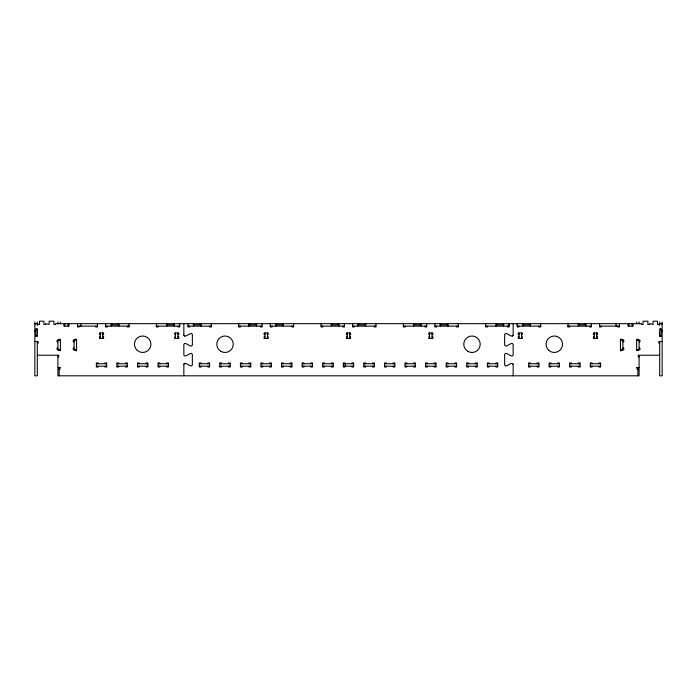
<?xml version="1.0" encoding="UTF-8"?>
<svg xmlns="http://www.w3.org/2000/svg" width="697" height="697" viewBox="0 0 697 697"><rect width="100%" height="100%" fill="white"/><g stroke="black" fill="none" stroke-linecap="round" stroke-linejoin="round"><path stroke-width="1.05" d="M345.398 365.786L345.398 363.729L345.398 366.195M509.028 325.638L509.028 323.669L509.028 326.963L507.381 326.963L507.381 326.135M517.261 325.638L517.261 323.669L517.261 326.963L518.908 326.963L518.908 326.135M183.851 375.805L183.851 364.261C185.193 360.724 191.039 368.574 192.363 365.019L192.363 354.32C191.039 350.765 185.175 358.633 183.851 355.078L183.851 344.37C185.175 340.816 191.039 348.683 192.363 345.128L192.363 334.429C191.039 330.875 185.193 338.725 183.851 335.187L183.851 323.669M513.149 323.669L513.149 335.187C511.807 338.725 505.961 330.875 504.637 334.429L504.637 345.128C505.961 348.683 511.825 340.816 513.149 344.37L513.149 355.078C511.825 358.633 505.961 350.765 504.637 354.32L504.637 365.019C505.961 368.574 511.807 360.724 513.149 364.261L513.149 375.805M37.316 336.015C34.702 338.594 36.61 329.829 36.087 329.158C38.701 326.571 36.793 335.335 37.316 336.015L35.669 336.015M659.684 329.158C662.298 326.571 660.39 335.335 660.913 336.015C658.299 338.594 660.207 329.829 659.684 329.158L661.331 329.158M183.851 364.261L184.679 363.442M513.149 335.187L512.321 336.006M34.85 323.669L37.865 323.669L37.865 324.488L39.511 324.488L39.511 321.195L43.92 321.195L43.92 324.488L45.566 324.488L45.566 323.669L49.121 324.488L49.121 321.195L53.922 321.195L53.922 324.488L55.568 324.488L55.568 323.669L641.432 323.669L641.432 324.488L643.078 324.488L643.078 321.195L647.879 321.195L647.879 324.488L649.526 324.488L649.526 323.669L653.08 324.488L653.08 321.195L657.489 321.195L657.489 324.488L659.135 324.488L659.135 323.669L662.15 323.669M34.85 323.905L35.469 323.905M661.531 323.905L662.15 323.905M64.76 324.488L63.941 324.488L63.941 326.135L69.012 326.135L69.012 324.488L68.193 324.488M628.807 324.488L627.988 324.488L627.988 326.135L633.059 326.135L633.059 324.488L632.24 324.488M77.524 326.135L97.414 326.135M105.648 326.135L129.381 326.135M156.006 326.135L179.739 326.135M187.972 326.135L211.296 326.135M238.74 326.135L262.063 326.135M270.297 326.135L293.62 326.135M321.056 326.135L344.388 326.135M352.612 326.135L375.944 326.135M403.38 326.135L426.703 326.135M434.937 326.135L458.26 326.135M485.704 326.135L509.028 326.135M517.261 326.135L540.994 326.135M567.619 326.135L591.352 326.135M599.586 326.135L619.476 326.135M35.669 329.158L37.316 329.158M34.85 330.526L35.469 330.526M661.531 330.526L662.15 330.526M34.85 331.345L35.469 331.345M661.531 331.345L662.15 331.345M100.298 334.638L99.471 334.638L99.471 332.992L103.592 332.992L103.592 334.638L102.764 334.638M175.487 334.638L174.659 334.638L174.659 332.992L178.78 332.992L178.78 334.638L177.953 334.638M264.938 334.638L264.119 334.638L264.119 332.992L268.232 332.992L268.232 334.638L267.413 334.638M347.263 334.638L346.444 334.638L346.444 332.992L350.556 332.992L350.556 334.638L349.737 334.638M429.587 334.638L428.768 334.638L428.768 332.992L432.881 332.992L432.881 334.638L432.062 334.638M519.047 334.638L518.219 334.638L518.219 332.992L522.341 332.992L522.341 334.638L521.513 334.638M594.236 334.638L593.408 334.638L593.408 332.992L597.529 332.992L597.529 334.638L596.702 334.638M659.684 336.015L661.331 336.015M100.298 336.834L99.471 336.834L99.471 338.481L103.592 338.481L103.592 336.834L102.764 336.834M175.487 336.834L174.659 336.834L174.659 338.481L178.78 338.481L178.78 336.834L177.953 336.834M264.938 336.834L264.119 336.834L264.119 338.481L268.232 338.481L268.232 336.834L267.413 336.834M347.263 336.834L346.444 336.834L346.444 338.481L350.556 338.481L350.556 336.834L349.737 336.834M429.587 336.834L428.768 336.834L428.768 338.481L432.881 338.481L432.881 336.834L432.062 336.834M519.047 336.834L518.219 336.834L518.219 338.481L522.341 338.481L522.341 336.834L521.513 336.834M594.236 336.834L593.408 336.834L593.408 338.481L597.529 338.481L597.529 336.834L596.702 336.834M60.369 340.127L57.076 340.127L57.076 341.774L57.903 341.774M76.557 340.127L73.263 340.127L73.263 341.774L74.091 341.774M620.443 340.127L623.737 340.127L623.737 341.774L622.909 341.774M636.631 340.127L639.924 340.127L639.924 341.774L639.097 341.774M34.85 341.504L38.143 341.504L38.143 343.151L37.316 343.151M662.15 341.504L658.857 341.504L658.857 343.151L659.684 343.151M57.903 348.091L57.076 348.091L57.076 349.737L60.369 349.737M74.091 348.091L73.263 348.091L73.263 349.737L76.557 349.737M622.909 348.091L623.737 348.091L623.737 349.737L620.443 349.737M639.097 348.091L639.924 348.091L639.924 349.737L636.631 349.737M76.557 350.556L74.91 350.556L74.91 349.737M620.443 350.556L622.09 350.556L622.09 349.737M37.316 355.226L58.722 355.226L58.722 356.873L57.903 356.873M659.684 355.226L638.278 355.226L638.278 356.873L639.097 356.873M96.386 363.729L106.676 363.729M116.965 363.729L127.255 363.729M137.544 363.729L147.842 363.729M158.132 363.729L168.421 363.729M199.29 363.729L209.579 363.729M219.869 363.729L230.158 363.729M240.448 363.729L250.746 363.729M261.035 363.729L271.325 363.729M281.614 363.729L291.904 363.729M302.193 363.729L312.483 363.729M322.772 363.729L333.48 363.729M343.351 363.729L353.649 363.729M363.52 363.729L374.228 363.729M384.517 363.729L394.807 363.729M405.096 363.729L415.386 363.729M425.675 363.729L435.965 363.729M446.254 363.729L456.552 363.729M466.842 363.729L477.131 363.729M487.421 363.729L497.71 363.729M528.579 363.729L538.868 363.729M549.158 363.729L559.456 363.729M569.745 363.729L580.035 363.729M590.324 363.729L600.614 363.729M96.386 366.195L106.676 366.195M116.965 366.195L127.255 366.195M137.544 366.195L147.842 366.195M158.132 366.195L168.421 366.195M199.29 366.195L209.579 366.195M219.869 366.195L230.158 366.195M240.448 366.195L250.746 366.195M261.035 366.195L271.325 366.195M281.614 366.195L291.904 366.195M302.193 366.195L312.483 366.195M322.772 366.195L333.48 366.195M343.351 366.195L353.649 366.195M363.52 366.195L374.228 366.195M384.517 366.195L394.807 366.195M405.096 366.195L415.386 366.195M425.675 366.195L435.965 366.195M446.254 366.195L456.552 366.195M466.842 366.195L477.131 366.195M487.421 366.195L497.71 366.195M528.579 366.195L538.868 366.195M549.158 366.195L559.456 366.195M569.745 366.195L580.035 366.195M590.324 366.195L600.614 366.195M57.903 367.572L60.369 367.572M636.631 367.572L639.097 367.572M59.132 369.218L59.959 369.218L59.959 367.572M637.868 369.218L637.041 369.218L637.041 367.572M512.321 363.442L513.149 364.27M184.679 336.006L183.851 335.179M662.15 322.023L662.15 375.805L659.684 375.805L659.684 341.504M659.684 322.023L659.684 325.586M639.097 322.023L639.097 323.783M639.097 340.127L639.097 349.737M639.097 355.54L639.097 375.805L57.903 375.805L57.903 355.54M638.278 340.127L638.278 339.308L636.631 339.308L636.631 350.556L638.278 350.556L638.278 349.737M637.868 367.572L637.868 375.805M636.631 322.023L636.631 323.783M632.24 323.669L632.24 326.135M628.807 323.669L628.807 326.135M622.909 339.718L622.909 349.842M622.09 340.127L622.09 339.308L620.443 339.308L620.443 350.966M619.476 323.669L619.476 326.963L617.83 326.963L617.83 326.135M616.052 323.669L616.052 326.135M601.232 326.135L601.232 326.963L599.586 326.963L599.586 323.669M598.967 363.729L598.967 362.91L600.614 362.91L600.614 367.023L598.967 367.023L598.967 366.195M596.702 332.992L596.702 338.481M594.236 332.992L594.236 338.481M591.971 363.729L591.971 362.91L590.324 362.91L590.324 367.023L591.971 367.023L591.971 366.195M591.352 323.669L591.352 326.963L589.706 326.963L589.706 326.135M585.916 323.669L585.95 326.135M584.975 323.669L584.975 324.898L579.216 324.898L579.216 323.669M578.388 363.729L578.388 362.91L580.035 362.91L580.035 367.023L578.388 367.023L578.388 366.195M578.24 323.669L578.275 326.135M571.392 363.729L571.392 362.91L569.745 362.91L569.745 367.023L571.392 367.023L571.392 366.195M569.676 326.135L569.676 326.963L568.029 326.963L568.029 323.669M557.809 363.729L557.809 362.91L559.456 362.91L559.456 367.023L557.809 367.023L557.809 366.195M550.804 363.729L550.804 362.91L549.158 362.91L549.158 367.023L550.804 367.023L550.804 366.195M540.584 323.669L540.584 326.963L538.938 326.963L538.938 326.135M537.221 363.729L537.221 362.91L538.868 362.91L538.868 367.023L537.221 367.023L537.221 366.195M530.339 323.669L530.373 326.135M530.225 363.729L530.225 362.91L528.579 362.91L528.579 367.023L530.225 367.023L530.225 366.195M529.398 323.669L529.398 324.898L523.639 324.898L523.639 323.669M522.663 323.669L522.698 326.135M521.513 332.992L521.513 338.481M519.047 332.992L519.047 338.481M503.6 323.669L503.626 326.135M502.659 323.669L502.659 324.898L496.891 324.898L496.891 323.669M496.064 363.729L496.064 362.91L497.71 362.91L497.71 367.023L496.064 367.023L496.064 366.195M495.916 323.669L495.95 326.135M489.067 363.729L489.067 362.91L487.421 362.91L487.421 367.023L489.067 367.023L489.067 366.195M487.351 326.135L487.351 326.963L485.704 326.963L485.704 323.669M475.485 363.729L475.485 362.91L477.131 362.91L477.131 367.023L475.485 367.023L475.485 366.195M468.489 363.729L468.489 362.91L466.842 362.91L466.842 367.023L468.489 367.023L468.489 366.195M458.26 323.669L458.26 326.963L456.613 326.963L456.613 326.135M454.906 363.729L454.906 362.91L456.552 362.91L456.552 367.023L454.906 367.023L454.906 366.195M448.014 323.669L448.049 326.135M447.901 363.729L447.901 362.91L446.254 362.91L446.254 367.023L447.901 367.023L447.901 366.195M447.073 323.669L447.073 324.898L441.314 324.898L441.314 323.669M440.373 323.669L440.373 326.135M440.338 323.669L440.338 325.726M436.583 326.135L436.583 326.963L434.937 326.963L434.937 323.669M434.318 363.729L434.318 362.91L435.965 362.91L435.965 367.023L434.318 367.023L434.318 366.195M432.062 332.992L432.062 338.481M429.587 332.992L429.587 338.481M427.322 363.729L427.322 362.91L425.675 362.91L425.675 367.023L427.322 367.023L427.322 366.195M426.703 323.669L426.703 326.963L425.057 326.963L425.057 326.135M421.276 323.669L421.31 326.135M420.335 323.669L420.335 324.898L414.567 324.898L414.567 323.669M413.739 363.729L413.739 362.91L415.386 362.91L415.386 367.023L413.739 367.023L413.739 366.195M413.6 323.669L413.635 326.135M406.743 363.729L406.743 362.91L405.096 362.91L405.096 367.023L406.743 367.023L406.743 366.195M405.027 326.135L405.027 326.963L403.38 326.963L403.38 323.669M393.16 363.729L393.16 362.91L394.807 362.91L394.807 367.023L393.16 367.023L393.16 366.195M386.164 363.729L386.164 362.91L384.517 362.91L384.517 367.023L386.164 367.023L386.164 366.195M375.944 323.669L375.944 326.963L374.298 326.963L374.298 326.135M372.581 363.729L372.581 362.91L374.228 362.91L374.228 367.023L372.581 367.023L372.581 366.195M365.69 323.669L365.725 326.135M365.585 363.729L365.585 362.91L363.939 362.91L363.939 367.023L365.585 367.023L365.585 366.195M364.749 323.669L364.749 324.898L358.99 324.898L358.99 323.669M358.049 323.669L358.049 326.135M358.014 323.669L358.014 325.516M354.259 326.135L354.259 326.963L352.612 326.963L352.612 323.669M352.002 363.729L352.002 362.91L353.649 362.91L353.649 367.023L352.002 367.023L352.002 366.195M349.737 332.992L349.737 338.481M347.263 332.992L347.263 338.481M344.998 363.729L344.998 362.91L343.351 362.91L343.351 367.023L344.998 367.023L344.998 366.195M344.388 323.669L344.388 326.963L342.741 326.963L342.741 326.135M338.951 323.669L338.986 326.135M338.01 323.669L338.01 324.898L332.251 324.898L332.251 323.669M331.415 363.729L331.415 362.91L333.061 362.91L333.061 367.023L331.415 367.023L331.415 366.195M331.275 323.669L331.31 326.135M324.419 363.729L324.419 362.91L322.772 362.91L322.772 367.023L324.419 367.023L324.419 366.195M322.702 326.135L322.702 326.963L321.056 326.963L321.056 323.669M310.836 363.729L310.836 362.91L312.483 362.91L312.483 367.023L310.836 367.023L310.836 366.195M303.84 363.729L303.84 362.91L302.193 362.91L302.193 367.023L303.84 367.023L303.84 366.195M293.62 323.669L293.62 326.963L291.973 326.963L291.973 326.135M290.257 363.729L290.257 362.91L291.904 362.91L291.904 367.023L290.257 367.023L290.257 366.195M283.4 324.079L283.4 326.135L283.365 323.669M283.261 363.729L283.261 362.91L281.614 362.91L281.614 367.023L283.261 367.023L283.261 366.195M282.433 323.669L282.433 324.898L276.665 324.898L276.665 323.669M275.724 323.669L275.724 326.135M275.69 323.669L275.69 325.726M271.943 326.135L271.943 326.963L270.297 326.963L270.297 323.669M269.678 363.729L269.678 362.91L271.325 362.91L271.325 367.023L269.678 367.023L269.678 366.195M267.413 332.992L267.413 338.481M264.938 332.992L264.938 338.481M262.682 363.729L262.682 362.91L261.035 362.91L261.035 367.023L262.682 367.023L262.682 366.195M262.063 323.669L262.063 326.963L260.417 326.963L260.417 326.135M256.627 323.669L256.627 326.135M255.686 323.669L255.686 324.898L249.927 324.898L249.927 323.669M248.986 326.135L248.986 323.669L248.951 325.726M249.099 363.729L249.099 362.91L250.746 362.91L250.746 367.023L249.099 367.023L249.099 366.195M242.094 363.729L242.094 362.91L240.448 362.91L240.448 367.023L242.094 367.023L242.094 366.195M240.387 326.135L240.387 326.963L238.74 326.963L238.74 323.669M228.511 363.729L228.511 362.91L230.158 362.91L230.158 367.023L228.511 367.023L228.511 366.195M221.515 363.729L221.515 362.91L219.869 362.91L219.869 367.023L221.515 367.023L221.515 366.195M211.296 323.669L211.296 326.963L209.649 326.963L209.649 326.135M207.933 363.729L207.933 362.91L209.579 362.91L209.579 367.023L207.933 367.023L207.933 366.195M201.084 324.079L201.084 326.135L201.05 323.669M200.936 363.729L200.936 362.91L199.29 362.91L199.29 367.023L200.936 367.023L200.936 366.195M200.109 323.669L200.109 324.898L194.341 324.898L194.341 323.669M193.374 323.669L193.4 326.135M189.619 326.135L189.619 326.963L187.972 326.963L187.972 323.669M179.739 323.669L179.739 326.963L178.092 326.963L178.092 326.135M177.953 332.992L177.953 338.481M175.487 332.992L175.487 338.481M174.302 323.669L174.302 326.135M173.361 323.669L173.361 324.898L167.602 324.898L167.602 323.669M166.661 326.135L166.661 323.669L166.627 325.726M166.775 363.729L166.775 362.91L168.421 362.91L168.421 367.023L166.775 367.023L166.775 366.195M159.779 363.729L159.779 362.91L158.132 362.91L158.132 367.023L159.779 367.023L159.779 366.195M158.062 326.135L158.062 326.963L156.416 326.963L156.416 323.669M146.196 363.729L146.196 362.91L147.842 362.91L147.842 367.023L146.196 367.023L146.196 366.195M139.191 363.729L139.191 362.91L137.544 362.91L137.544 367.023L139.191 367.023L139.191 366.195M128.971 323.669L128.971 326.963L127.324 326.963L127.324 326.135M125.608 363.729L125.608 362.91L127.255 362.91L127.255 367.023L125.608 367.023L125.608 366.195M118.76 324.279L118.76 326.135L118.725 323.669M118.612 363.729L118.612 362.91L116.965 362.91L116.965 367.023L118.612 367.023L118.612 366.195M117.784 323.669L117.784 324.898L112.025 324.898L112.025 323.669M111.084 323.669L111.084 326.135M107.294 326.135L107.294 326.963L105.648 326.963L105.648 323.669M105.029 363.729L105.029 362.91L106.676 362.91L106.676 367.023L105.029 367.023L105.029 366.195M102.764 332.992L102.764 338.481M100.298 332.992L100.298 338.481M98.033 363.729L98.033 362.91L96.386 362.91L96.386 367.023L98.033 367.023L98.033 366.195M97.414 323.669L97.414 326.963L95.768 326.963L95.768 326.135M80.948 323.669L80.948 326.135M79.17 326.135L79.17 326.963L77.524 326.963L77.524 323.669M76.557 350.966L76.557 339.308L74.91 339.308L74.91 340.127M74.091 339.718L74.091 349.842M68.193 323.669L68.193 326.135M64.76 323.669L64.76 326.135M60.369 322.023L60.369 323.783M59.132 367.572L59.132 375.805M58.722 340.127L58.722 339.308L60.369 339.308L60.369 350.556L58.722 350.556L58.722 349.737M57.903 322.023L57.903 323.783M57.903 340.127L57.903 349.737M37.316 322.023L37.316 325.586M37.316 341.504L37.316 375.805L34.85 375.805L34.85 322.023M548.879 350.434A8.233 8.233 0 0 0 562.383 345.851A8.233 8.233 0 0 0 551.658 336.451A8.233 8.233 0 0 0 548.879 350.434M137.265 350.434A8.233 8.233 0 0 0 150.77 345.851A8.233 8.233 0 0 0 140.045 336.451A8.233 8.233 0 0 0 137.265 350.434M220.897 351.375A8.233 8.233 0 0 0 233.251 344.248A8.233 8.233 0 0 0 220.897 337.121A8.233 8.233 0 0 0 220.897 351.375M467.87 351.375A8.233 8.233 0 0 0 480.216 344.248A8.233 8.233 0 0 0 467.87 337.121A8.233 8.233 0 0 0 467.87 351.375"/></g></svg>
